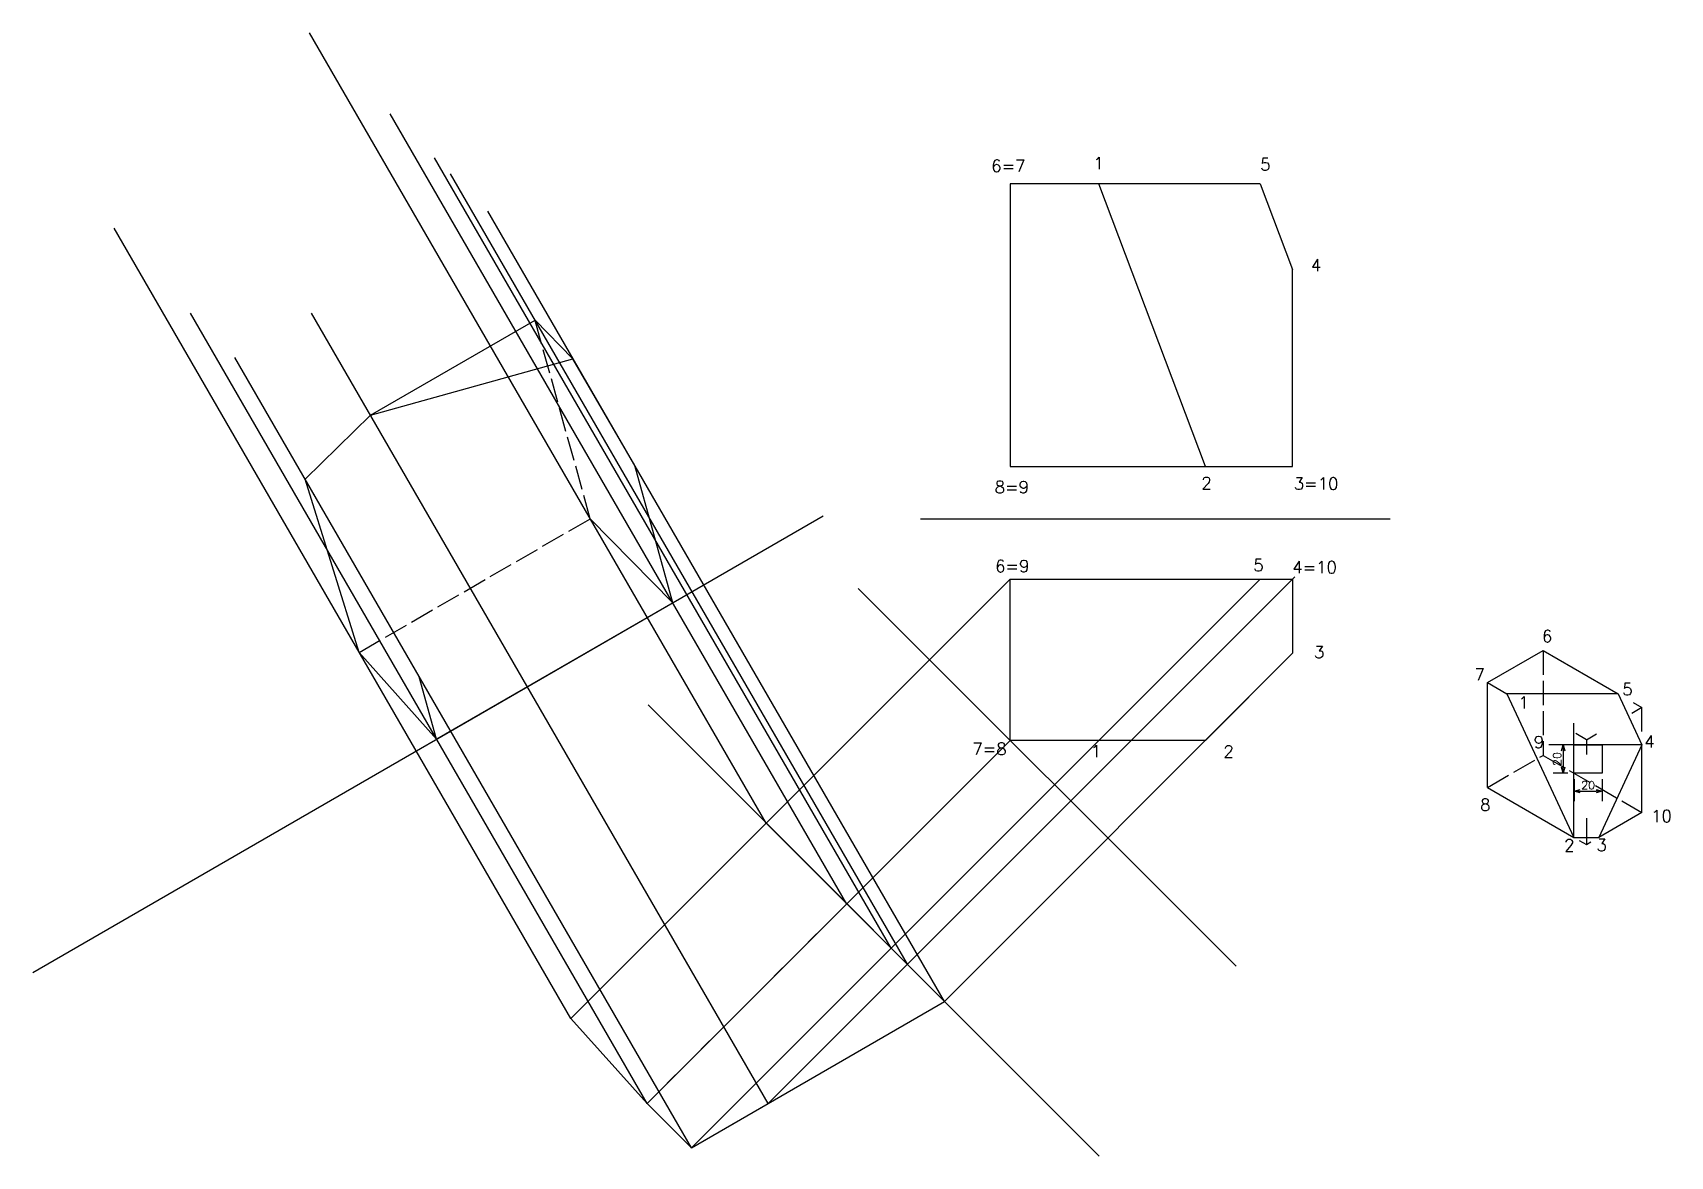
# Model space of a CAD drawing. Header units: metres. Extents: x 217 to 623, y 102 to 380.
import ezdxf

# ---------------------------------------------------------------- set-up
doc = ezdxf.new("R2010")
doc.units = ezdxf.units.M
doc.header["$LTSCALE"] = 0.5
doc.header["$PDMODE"] = 34
doc.linetypes.add('ACAD_ISO02W100', pattern=[15, 12, -3])
for name, color, linetype in [('Base-3D', 31, 'Continuous'), ('continua larga', 2, 'Continuous'), ('Não-Visível', 70, 'ACAD_ISO02W100'), ('Visíveis', 7, 'Continuous')]:
    doc.layers.add(name, color=color, linetype=linetype)
doc.styles.get("Standard").update_dxf_attribs({"font": 'txt.shx'})
doc.dimstyles.new('ISO-25', dxfattribs={"dimtxt": 2, "dimasz": 1.5, "dimexe": 2.5, "dimexo": 1.5, "dimgap": 0.5, "dimtad": 1, "dimtxsty": 'Standard', "dimblk": 'OPEN30', "dimcen": 2.5, "dimadec": 0, "dimazin": 0, "dimtfac": 1, "dimtmove": 0, "dimatfit": 3, "dimfxl": 1, "dimarcsym": 0})

# ---------------------------------------------------------------- blocks, each defined once
blk = doc.blocks.new('_Open30')
at = {"layer": 'Visíveis', "color": 0, "lineweight": -2}
for p, q in [((-1, 0.27), (0, 0)), ((0, 0), (-1, -0.27)), ((0, 0), (-1, 0))]:
    blk.add_line(p, q, dxfattribs=at)
blk = doc.blocks.new('*D1')
at = {"layer": 'continua larga', "color": 0, "lineweight": -2, "transparency": 16777216}
for p, q in [((599.45, 195.35), (599.45, 189.85)), ((606.45, 195.35), (606.45, 189.85)), ((600.95, 192.35), (604.95, 192.35))]:
    blk.add_line(p, q, dxfattribs=at)
at = {"layer": 'Defpoints', "color": 0, "transparency": 16777216}
for p in [(599.45, 196.85), (606.45, 196.85), (606.45, 192.35)]:
    blk.add_point(p, dxfattribs=at)
at = {"layer": 'continua larga', "color": 0, "lineweight": -2, "transparency": 16777216, "xscale": 1.5, "yscale": 1.5, "zscale": 1.5, "rotation": 180}
blk.add_blockref('_Open30', (599.45, 192.35), dxfattribs=at)
at = {"layer": 'continua larga', "color": 0, "lineweight": -2, "transparency": 16777216, "xscale": 1.5, "yscale": 1.5, "zscale": 1.5}
blk.add_blockref('_Open30', (606.45, 192.35), dxfattribs=at)
at = {"layer": 'continua larga', "color": 0, "transparency": 16777216, "insert": (602.95, 193.85), "char_height": 2, "attachment_point": 5}
blk.add_mtext('20', dxfattribs=at)
blk = doc.blocks.new('*D2')
at = {"layer": 'continua larga', "color": 0, "lineweight": -2, "transparency": 16777216}
for p, q in [((597.95, 203.85), (594.27, 203.85)), ((596.77, 202.35), (596.77, 198.35)), ((597.95, 196.85), (594.27, 196.85))]:
    blk.add_line(p, q, dxfattribs=at)
at = {"layer": 'Defpoints', "color": 0, "transparency": 16777216}
for p in [(599.45, 203.85), (596.77, 196.85), (599.45, 196.85)]:
    blk.add_point(p, dxfattribs=at)
at = {"layer": 'continua larga', "color": 0, "lineweight": -2, "transparency": 16777216, "xscale": 1.5, "yscale": 1.5, "zscale": 1.5}
for p, rotation in [((596.77, 203.85), 90), ((596.77, 196.85), 270)]:
    blk.add_blockref('_Open30', p, dxfattribs=dict(at, rotation=rotation))
at = {"layer": 'continua larga', "color": 0, "transparency": 16777216, "insert": (595.27, 200.35), "char_height": 2, "attachment_point": 5, "rotation": 90}
blk.add_mtext('20', dxfattribs=at)

msp = doc.modelspace()

# ---------------------------------------------------------------- linework, layer by layer
for p, q in [((399.237, 184.458), (286.039, 380.321)), ((419.274, 164.394), (306.076, 360.257)), ((430.237, 153.458), (317.039, 349.321)), ((434.237, 149.458), (321.039, 345.321)), ((443.426, 140.269), (330.228, 336.132)), ((350.831, 136.053), (237.634, 331.916)), ((369.739, 114.961), (256.542, 310.823)), ((399.751, 114.972), (286.553, 310.835)), ((380.739, 103.961), (267.542, 299.823)), ((217.484, 147.397), (413.347, 260.595)), ((437.511, 259.875), (553.915, 259.875)), ((459.712, 244.933), (350.831, 136.053)), ((530.29, 245.511), (399.751, 114.972)), ((515.699, 149.016), (422.083, 242.632)), ((529.712, 226.555), (443.426, 140.269)), ((508.09, 204.933), (529.712, 226.555)), ((481.803, 101.892), (369.968, 213.727)), ((459.712, 204.933), (369.739, 114.961)), ((481.712, 204.933), (380.739, 103.961))]:
    msp.add_line(p, q)
at = {"layer": 'Base-3D'}
for p, q in [((599.449, 180.917), (599.449, 209.236)), ((616.29, 203.85), (593.193, 203.85))]:
    msp.add_line(p, q, dxfattribs=at)
at = {"layer": 'continua larga'}
for p, q in [((508.09, 272.858), (481.712, 342.858)), ((521.712, 342.858), (529.712, 321.628)), ((301.17, 285.543), (341.962, 309.119)), ((341.962, 309.119), (351.372, 299.547)), ((301.17, 285.543), (351.372, 299.547)), ((366.673, 273.073), (351.372, 299.547)), ((284.979, 269.652), (301.17, 285.543)), ((376.112, 239.075), (366.673, 273.073)), ((313.285, 220.675), (284.979, 269.652)), ((298.4, 226.773), (284.979, 269.652)), ((355.656, 259.864), (376.112, 239.075)), ((481.712, 204.933), (521.712, 244.933)), ((376.112, 239.075), (317.564, 205.238)), ((317.564, 205.238), (298.4, 226.773)), ((508.09, 204.933), (529.712, 226.555)), ((578.016, 219.265), (591.794, 227.22)), ((591.794, 227.22), (610.385, 216.487)), ((317.564, 205.238), (313.285, 220.675)), ((578.016, 193.292), (578.016, 219.265)), ((578.016, 219.265), (582.827, 216.487)), ((582.827, 216.487), (599.449, 180.917)), ((610.385, 216.487), (582.827, 216.487)), ((610.385, 216.487), (616.29, 203.85)), ((616.29, 213.078), (613.765, 211.62)), ((614.112, 214.335), (616.29, 213.078)), ((616.29, 207.163), (616.29, 213.078)), ((602.511, 205.122), (599.902, 206.629)), ((602.511, 205.122), (605.049, 206.588)), ((602.511, 205.122), (602.511, 201.446)), ((616.29, 203.85), (605.573, 180.917)), ((616.29, 187.104), (616.29, 203.85)), ((578.016, 193.292), (599.449, 180.917)), ((616.29, 187.104), (605.573, 180.917)), ((399.237, 184.458), (350.831, 136.053)), ((419.237, 164.458), (399.237, 184.458)), ((602.511, 185.715), (602.511, 179.149)), ((599.449, 180.917), (605.573, 180.917)), ((599.449, 180.917), (599.449, 180.917)), ((600.724, 180.181), (602.511, 179.149)), ((602.511, 179.149), (603.66, 179.812)), ((443.426, 140.269), (419.237, 164.458)), ((434.237, 149.458), (399.751, 114.972)), ((380.739, 103.961), (443.426, 140.269)), ((369.739, 114.961), (350.831, 136.053)), ((369.739, 114.961), (380.739, 103.961)), ((380.739, 103.961), (399.751, 114.972))]:
    msp.add_line(p, q, dxfattribs=at)
for points in [[(521.712, 342.858), (459.712, 342.858), (459.712, 272.858), (529.712, 272.858), (529.712, 321.628)], [(508.09, 204.933), (459.712, 204.933), (459.712, 244.933), (529.712, 244.933), (529.712, 226.555)]]:
    msp.add_lwpolyline(points, dxfattribs=at)
msp.add_lwpolyline([(599.449, 203.85), (606.449, 203.85), (606.449, 196.85), (599.449, 196.85)], close=True, dxfattribs=at)
at = {"layer": 'Não-Visível'}
for p, q in [((355.656, 259.864), (341.962, 309.119)), ((298.4, 226.773), (355.656, 259.864)), ((591.794, 227.22), (591.794, 201.247)), ((578.016, 193.292), (591.794, 201.247)), ((591.794, 201.247), (616.29, 187.104)), ((419.237, 164.458), (369.739, 114.961))]:
    msp.add_line(p, q, dxfattribs=at)

# ---------------------------------------------------------------- texts
at = {"layer": 'Base-3D', "char_height": 3, "attachment_point": 1}
for s, insert, width in [('1', (480.377, 349.477), 53.16907), ('5', (521.663, 349.202), 53.16907), ('6=7', (455.023, 348.831), 14.02692), ('4', (534.218, 324.212), 53.16907), ('8=9', (455.883, 269.227), 53.16907), ('2', (507.097, 270.208), 53.16907), ('3=10', (530.013, 270.093), 53.16907), ('6=9', (455.978, 249.638), 53.16907), ('5', (519.97, 249.859), 53.16907), ('4=10', (529.637, 249.37), 53.16907), ('3', (535.025, 228.312), 53.16907), ('7=8', (450.352, 204.355), 53.16907), ('1', (479.718, 203.768), 53.16907), ('2', (512.563, 203.696), 53.16907)]:
    msp.add_mtext(s, dxfattribs=dict(at, insert=insert, width=width))
at = {"layer": 'continua larga'}
for s, height, p in [('6', 2.977, (591.529, 229.287)), ('7', 2.977, (574.795, 219.817)), ('1', 2.977, (585.672, 212.854)), ('5', 2.977, (611.414, 216.137)), ('9', 2.977, (589.482, 203.042)), ('4', 2.977, (616.874, 203.16)), ('8', 2.977, (576.189, 187.507)), ('10', 2.9768, (618.582, 184.722)), ('2', 2.977, (597.022, 177.455)), ('3', 2.977, (605.045, 177.537))]:
    msp.add_text(s, height=height, dxfattribs=at).set_placement(p)

# ---------------------------------------------------------------- dimensions: what is measured, and where the dimension line sits
dim = msp.add_linear_dim(base=(596.773, 196.85), p1=(599.449, 203.85), p2=(599.449, 196.85), angle=90, text='20', dimstyle='ISO-25', dxfattribs=at)
dim.commit()
dim.dimension.update_dxf_attribs({"geometry": '*D2', "text_midpoint": (595.273, 200.35)})
dim = msp.add_linear_dim(base=(606.449, 192.349), p1=(599.449, 196.85), p2=(606.449, 196.85), text='20', dimstyle='ISO-25', dxfattribs=at)
dim.commit()
dim.dimension.update_dxf_attribs({"geometry": '*D1', "text_midpoint": (602.949, 193.849)})

doc.saveas('drawing.dxf')
